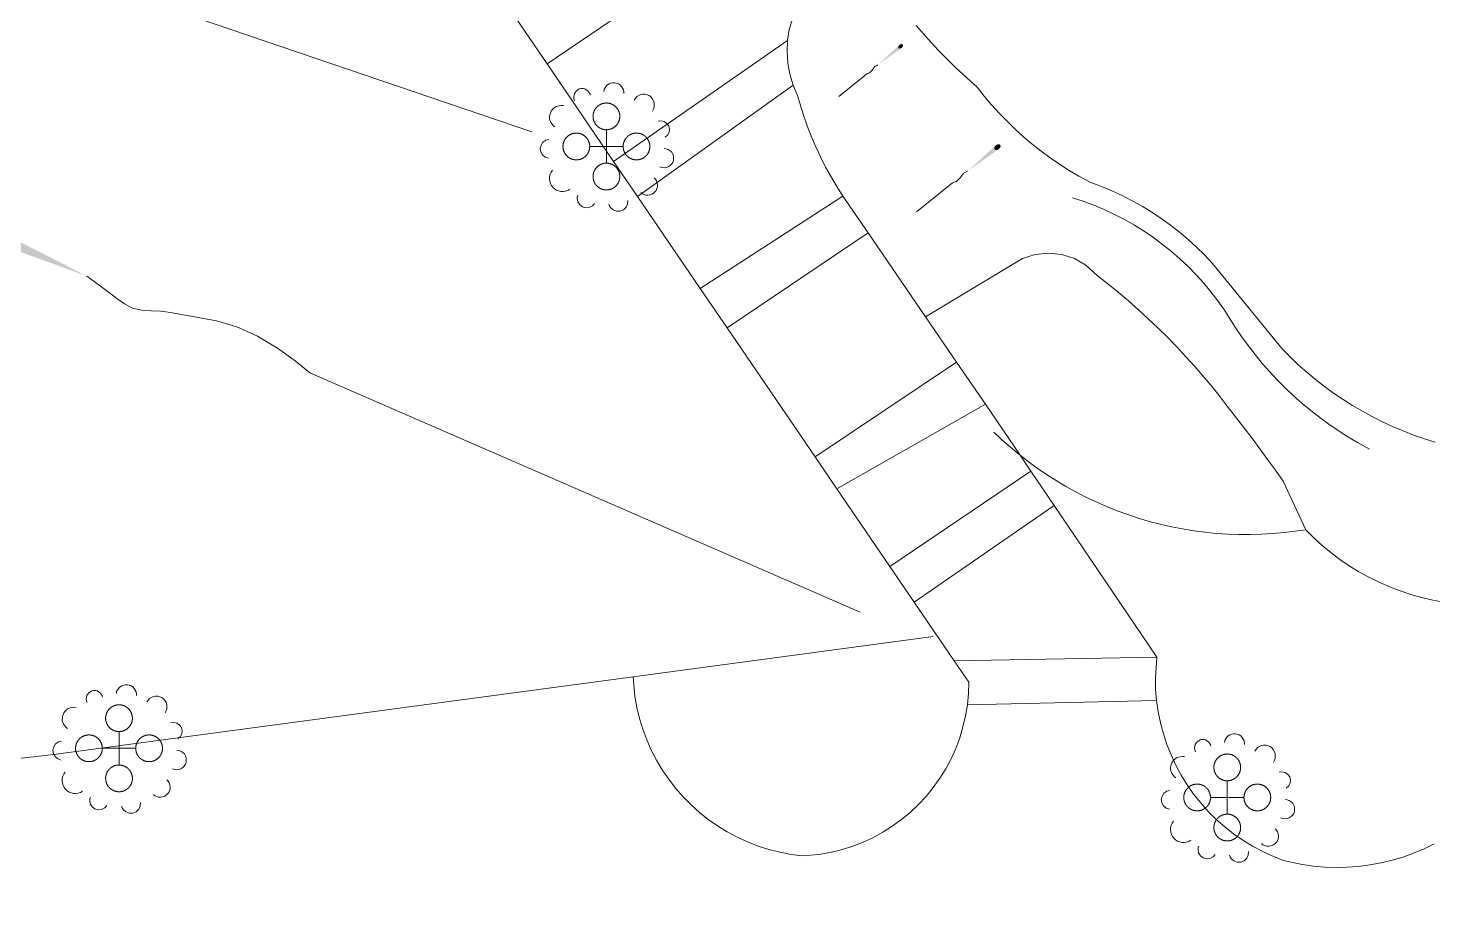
# Model space of a CAD drawing. Header units: millimetres. Extents: x 833924389 to 835767163, y 817400000 to 818811854.
# Drawn here: x 835519440 to 835550957, y 817911036 to 817930683 of the extents above; entities that cross this region are included whole.
import ezdxf

# ---------------------------------------------------------------- set-up
doc = ezdxf.new("R2010")
doc.units = ezdxf.units.MM
doc.header["$LTSCALE"] = 10
doc.header["$MEASUREMENT"] = 0
doc.layers.add('01_Base_Plan', color=5, linetype='Continuous', lineweight=5)

# ---------------------------------------------------------------- blocks, each defined once
blk = doc.blocks.new('11SW4B$1$SLOPE_175')
at = {"layer": '01_Base_Plan', "linetype": 'Continuous', "lineweight": 30}
h = blk.add_hatch(color=256, dxfattribs=at)
edge = h.paths.add_edge_path()
edge.add_ellipse((0.3001, -0.0001), major_axis=(0.3, 0), ratio=0.683333, start_angle=0, end_angle=360)
at = {"layer": '01_Base_Plan', "linetype": 'Continuous', "lineweight": 13}
blk.add_line((5.1839, -0.001), (9.1322, -0.001), dxfattribs=at)
at = {"layer": '01_Base_Plan', "linetype": 'Continuous', "lineweight": 13, "flags": 128}
blk.add_lwpolyline([(3.5842, -0.0012), (3.644, -0.0151), (3.7041, -0.029), (3.7642, -0.0432), (3.824, -0.0572), (3.8841, -0.071), (3.944, -0.0751), (4.0042, -0.0633), (4.0639, -0.0425), (4.124, -0.0196), (4.1841, -0.0012), (4.2442, 0.0128), (4.3039, 0.0269), (4.3641, 0.0409), (4.4242, 0.0549), (4.4839, 0.069), (4.6229, 0.0869), (4.7731, 0.0834), (4.9242, 0.0639), (5.0647, 0.0342), (5.1839, -0.001)], dxfattribs=at)
at = {"layer": '01_Base_Plan', "linetype": 'Continuous', "lineweight": 30}
blk.add_solid([(3.5842, -0.0012), (0.3001, 0.2049), (0.3001, -0.2051)], dxfattribs=at)
blk = doc.blocks.new('11SW4B$0$OVTMIS')
at = {"layer": '01_Base_Plan', "linetype": 'Continuous', "lineweight": 0}
for p, q in [((-0.016, -0.011), (-0.016, 0.364)), ((-0.391, -0.011), (-0.016, -0.011)), ((-0.016, -0.011), (0.359, -0.011)), ((-0.016, -0.386), (-0.016, -0.011))]:
    blk.add_line(p, q, dxfattribs=at)
at = {"layer": '01_Base_Plan', "linetype": 'Continuous', "lineweight": 0, "flags": 128}
for points in [[(-0.729, 1.016), (-0.744, 1.054), (-0.751, 1.091), (-0.736, 1.174), (-0.691, 1.234), (-0.654, 1.256), (-0.624, 1.279), (-0.586, 1.286), (-0.541, 1.286), (-0.504, 1.279), (-0.474, 1.256), (-0.436, 1.234), (-0.391, 1.174), (-0.384, 1.136)], [(-0.076, 1.219), (-0.069, 1.264), (-0.024, 1.339), (0.006, 1.369), (0.044, 1.391), (0.081, 1.406), (0.126, 1.414), (0.171, 1.414), (0.209, 1.406), (0.254, 1.391), (0.291, 1.369), (0.321, 1.331), (0.366, 1.256), (0.374, 1.211), (0.374, 1.174)], [(-0.016, 0.964), (-0.021, 0.964), (-0.027, 0.964), (-0.032, 0.963), (-0.037, 0.963), (-0.042, 0.963), (-0.048, 0.962), (-0.053, 0.961), (-0.058, 0.961), (-0.063, 0.96), (-0.068, 0.959), (-0.073, 0.958), (-0.079, 0.957), (-0.084, 0.956), (-0.089, 0.955), (-0.094, 0.954), (-0.099, 0.952), (-0.104, 0.951), (-0.109, 0.949), (-0.114, 0.947), (-0.119, 0.946), (-0.124, 0.944), (-0.129, 0.942), (-0.133, 0.94), (-0.138, 0.938), (-0.143, 0.936), (-0.148, 0.933), (-0.152, 0.931), (-0.157, 0.929), (-0.162, 0.926), (-0.166, 0.924), (-0.171, 0.921), (-0.175, 0.918), (-0.18, 0.915), (-0.184, 0.912), (-0.188, 0.91), (-0.193, 0.906), (-0.197, 0.903), (-0.201, 0.9), (-0.205, 0.897), (-0.209, 0.894), (-0.213, 0.89), (-0.217, 0.887), (-0.221, 0.883), (-0.225, 0.88), (-0.228, 0.876), (-0.232, 0.872), (-0.236, 0.868), (-0.239, 0.865), (-0.243, 0.861), (-0.246, 0.857), (-0.249, 0.853), (-0.253, 0.848), (-0.256, 0.844), (-0.259, 0.84), (-0.262, 0.836), (-0.265, 0.832), (-0.268, 0.827), (-0.271, 0.823), (-0.273, 0.818), (-0.276, 0.814), (-0.279, 0.809), (-0.281, 0.805), (-0.283, 0.8), (-0.286, 0.795), (-0.288, 0.79), (-0.29, 0.786), (-0.292, 0.781), (-0.294, 0.776), (-0.296, 0.771), (-0.298, 0.766), (-0.3, 0.761), (-0.301, 0.756), (-0.303, 0.751), (-0.305, 0.746), (-0.306, 0.741), (-0.307, 0.736), (-0.308, 0.731), (-0.31, 0.726), (-0.311, 0.721), (-0.312, 0.716), (-0.313, 0.711), (-0.313, 0.706), (-0.314, 0.7), (-0.315, 0.695), (-0.315, 0.69), (-0.315, 0.685), (-0.316, 0.679), (-0.316, 0.674), (-0.316, 0.669), (-0.316, 0.664), (-0.316, 0.658), (-0.316, 0.653), (-0.316, 0.648), (-0.315, 0.643), (-0.315, 0.638), (-0.315, 0.632), (-0.314, 0.627), (-0.313, 0.622), (-0.313, 0.617), (-0.312, 0.612), (-0.311, 0.607), (-0.31, 0.601), (-0.308, 0.596), (-0.307, 0.591), (-0.306, 0.586), (-0.305, 0.581), (-0.303, 0.576), (-0.301, 0.571), (-0.3, 0.566), (-0.298, 0.561), (-0.296, 0.556), (-0.294, 0.551), (-0.292, 0.547), (-0.29, 0.542), (-0.288, 0.537), (-0.286, 0.532), (-0.283, 0.528), (-0.281, 0.523), (-0.279, 0.518), (-0.276, 0.514), (-0.273, 0.509), (-0.271, 0.505), (-0.268, 0.5), (-0.265, 0.496), (-0.262, 0.492), (-0.259, 0.487), (-0.256, 0.483), (-0.253, 0.479), (-0.249, 0.475), (-0.246, 0.471), (-0.243, 0.467), (-0.239, 0.463), (-0.236, 0.459), (-0.232, 0.455), (-0.228, 0.452), (-0.225, 0.448), (-0.221, 0.444), (-0.217, 0.441), (-0.213, 0.437), (-0.209, 0.434), (-0.205, 0.431), (-0.201, 0.427), (-0.197, 0.424), (-0.193, 0.421), (-0.188, 0.418), (-0.184, 0.415), (-0.18, 0.412), (-0.175, 0.409), (-0.171, 0.407), (-0.166, 0.404), (-0.162, 0.401), (-0.157, 0.399), (-0.152, 0.396), (-0.148, 0.394), (-0.143, 0.392), (-0.138, 0.39), (-0.133, 0.388), (-0.129, 0.386), (-0.124, 0.384), (-0.119, 0.382), (-0.114, 0.38), (-0.109, 0.378), (-0.104, 0.377), (-0.099, 0.375), (-0.094, 0.374), (-0.089, 0.373), (-0.084, 0.371), (-0.079, 0.37), (-0.073, 0.369), (-0.068, 0.368), (-0.063, 0.367), (-0.058, 0.367), (-0.053, 0.366), (-0.048, 0.365), (-0.042, 0.365), (-0.037, 0.364), (-0.032, 0.364), (-0.027, 0.364), (-0.021, 0.364), (-0.016, 0.364)], [(-0.016, 0.364), (-0.011, 0.364), (-0.006, 0.364), (-0.001, 0.364), (0.005, 0.364), (0.01, 0.365), (0.015, 0.365), (0.02, 0.366), (0.026, 0.367), (0.031, 0.367), (0.036, 0.368), (0.041, 0.369), (0.046, 0.37), (0.051, 0.371), (0.056, 0.373), (0.061, 0.374), (0.067, 0.375), (0.071, 0.377), (0.077, 0.378), (0.081, 0.38), (0.086, 0.382), (0.091, 0.384), (0.096, 0.386), (0.101, 0.388), (0.106, 0.39), (0.111, 0.392), (0.115, 0.394), (0.12, 0.396), (0.125, 0.399), (0.129, 0.401), (0.134, 0.404), (0.138, 0.407), (0.143, 0.409), (0.147, 0.412), (0.152, 0.415), (0.156, 0.418), (0.16, 0.421), (0.164, 0.424), (0.169, 0.427), (0.173, 0.431), (0.177, 0.434), (0.181, 0.437), (0.185, 0.441), (0.188, 0.444), (0.192, 0.448), (0.196, 0.452), (0.2, 0.455), (0.203, 0.459), (0.207, 0.463), (0.21, 0.467), (0.214, 0.471), (0.217, 0.475), (0.22, 0.479), (0.223, 0.483), (0.227, 0.487), (0.23, 0.492), (0.233, 0.496), (0.235, 0.5), (0.238, 0.505), (0.241, 0.509), (0.244, 0.514), (0.246, 0.518), (0.249, 0.523), (0.251, 0.528), (0.253, 0.532), (0.256, 0.537), (0.258, 0.542), (0.26, 0.547), (0.262, 0.551), (0.264, 0.556), (0.266, 0.561), (0.267, 0.566), (0.269, 0.571), (0.271, 0.576), (0.272, 0.581), (0.274, 0.586), (0.275, 0.591), (0.276, 0.596), (0.277, 0.601), (0.278, 0.607), (0.279, 0.612), (0.28, 0.617), (0.281, 0.622), (0.282, 0.627), (0.282, 0.632), (0.283, 0.638), (0.283, 0.643), (0.283, 0.648), (0.284, 0.653), (0.284, 0.658), (0.284, 0.664), (0.284, 0.669), (0.284, 0.674), (0.283, 0.679), (0.283, 0.685), (0.283, 0.69), (0.282, 0.695), (0.282, 0.7), (0.281, 0.706), (0.28, 0.711), (0.279, 0.716), (0.278, 0.721), (0.277, 0.726), (0.276, 0.731), (0.275, 0.736), (0.274, 0.741), (0.272, 0.746), (0.271, 0.751), (0.269, 0.756), (0.267, 0.761), (0.266, 0.766), (0.264, 0.771), (0.262, 0.776), (0.26, 0.781), (0.258, 0.786), (0.256, 0.79), (0.253, 0.795), (0.251, 0.8), (0.249, 0.805), (0.246, 0.809), (0.244, 0.814), (0.241, 0.818), (0.238, 0.823), (0.235, 0.827), (0.233, 0.832), (0.23, 0.836), (0.227, 0.84), (0.223, 0.844), (0.22, 0.848), (0.217, 0.853), (0.214, 0.857), (0.21, 0.861), (0.207, 0.865), (0.203, 0.868), (0.2, 0.872), (0.196, 0.876), (0.192, 0.88), (0.188, 0.883), (0.185, 0.887), (0.181, 0.89), (0.177, 0.894), (0.173, 0.897), (0.169, 0.9), (0.164, 0.903), (0.16, 0.906), (0.156, 0.91), (0.152, 0.912), (0.147, 0.915), (0.143, 0.918), (0.138, 0.921), (0.134, 0.924), (0.129, 0.926), (0.125, 0.929), (0.12, 0.931), (0.115, 0.933), (0.111, 0.936), (0.106, 0.938), (0.101, 0.94), (0.096, 0.942), (0.091, 0.944), (0.086, 0.946), (0.081, 0.947), (0.077, 0.949), (0.071, 0.951), (0.067, 0.952), (0.061, 0.954), (0.056, 0.955), (0.051, 0.956), (0.046, 0.957), (0.041, 0.958), (0.036, 0.959), (0.031, 0.96), (0.026, 0.961), (0.02, 0.961), (0.015, 0.962), (0.01, 0.963), (0.005, 0.963), (-0.001, 0.963), (-0.006, 0.964), (-0.011, 0.964), (-0.016, 0.964)], [(0.606, 1.031), (0.666, 1.106), (0.756, 1.151), (0.801, 1.159), (0.854, 1.159), (0.944, 1.129), (0.981, 1.099), (1.011, 1.061), (1.041, 1.016), (1.056, 0.971), (1.056, 0.874), (1.041, 0.829), (1.019, 0.784)], [(-1.171, 0.431), (-1.201, 0.454), (-1.261, 0.529), (-1.291, 0.611), (-1.291, 0.656), (-1.284, 0.701), (-1.254, 0.784), (-1.224, 0.821), (-1.194, 0.851), (-1.156, 0.881), (-1.111, 0.896), (-1.021, 0.911), (-0.976, 0.904)], [(1.146, 0.559), (1.214, 0.566), (1.281, 0.551), (1.341, 0.506), (1.386, 0.454), (1.401, 0.379), (1.394, 0.311), (1.356, 0.244), (1.304, 0.199)], [(-1.314, -0.274), (-1.389, -0.251), (-1.449, -0.199), (-1.486, -0.131), (-1.501, -0.056), (-1.479, 0.019), (-1.441, 0.086), (-1.374, 0.131), (-1.306, 0.146)], [(-0.391, -0.011), (-0.391, -0.006), (-0.391, -0.001), (-0.392, 0.004), (-0.392, 0.01), (-0.392, 0.015), (-0.393, 0.02), (-0.393, 0.025), (-0.394, 0.031), (-0.395, 0.036), (-0.396, 0.041), (-0.397, 0.046), (-0.398, 0.051), (-0.399, 0.056), (-0.4, 0.061), (-0.401, 0.066), (-0.403, 0.071), (-0.404, 0.076), (-0.406, 0.081), (-0.408, 0.086), (-0.409, 0.091), (-0.411, 0.096), (-0.413, 0.101), (-0.415, 0.106), (-0.417, 0.111), (-0.419, 0.115), (-0.422, 0.12), (-0.424, 0.125), (-0.426, 0.13), (-0.429, 0.134), (-0.431, 0.139), (-0.434, 0.143), (-0.437, 0.148), (-0.44, 0.152), (-0.442, 0.157), (-0.445, 0.161), (-0.448, 0.165), (-0.452, 0.169), (-0.455, 0.173), (-0.458, 0.178), (-0.461, 0.182), (-0.465, 0.186), (-0.468, 0.19), (-0.472, 0.193), (-0.475, 0.197), (-0.479, 0.201), (-0.483, 0.205), (-0.487, 0.208), (-0.49, 0.212), (-0.494, 0.215), (-0.498, 0.219), (-0.502, 0.222), (-0.506, 0.225), (-0.511, 0.228), (-0.515, 0.231), (-0.519, 0.235), (-0.523, 0.237), (-0.528, 0.24), (-0.532, 0.243), (-0.537, 0.246), (-0.541, 0.249), (-0.546, 0.251), (-0.55, 0.254), (-0.555, 0.256), (-0.56, 0.258), (-0.564, 0.261), (-0.569, 0.263), (-0.574, 0.265), (-0.579, 0.267), (-0.584, 0.269), (-0.589, 0.271), (-0.594, 0.272), (-0.598, 0.274), (-0.604, 0.276), (-0.608, 0.277), (-0.614, 0.279), (-0.619, 0.28), (-0.624, 0.281), (-0.629, 0.282), (-0.634, 0.283), (-0.639, 0.284), (-0.644, 0.285), (-0.649, 0.286), (-0.655, 0.286), (-0.66, 0.287), (-0.665, 0.288), (-0.67, 0.288), (-0.676, 0.288), (-0.681, 0.289), (-0.686, 0.289), (-0.691, 0.289), (-0.696, 0.289), (-0.702, 0.289), (-0.707, 0.288), (-0.712, 0.288), (-0.717, 0.288), (-0.723, 0.287), (-0.728, 0.286), (-0.733, 0.286), (-0.738, 0.285), (-0.743, 0.284), (-0.748, 0.283), (-0.754, 0.282), (-0.759, 0.281), (-0.764, 0.28), (-0.769, 0.279), (-0.774, 0.277), (-0.779, 0.276), (-0.784, 0.274), (-0.789, 0.272), (-0.794, 0.271), (-0.799, 0.269), (-0.804, 0.267), (-0.808, 0.265), (-0.813, 0.263), (-0.818, 0.261), (-0.823, 0.258), (-0.827, 0.256), (-0.832, 0.254), (-0.837, 0.251), (-0.841, 0.249), (-0.846, 0.246), (-0.85, 0.243), (-0.855, 0.24), (-0.859, 0.237), (-0.863, 0.235), (-0.868, 0.231), (-0.872, 0.228), (-0.876, 0.225), (-0.88, 0.222), (-0.884, 0.219), (-0.888, 0.215), (-0.892, 0.212), (-0.896, 0.208), (-0.9, 0.205), (-0.903, 0.201), (-0.907, 0.197), (-0.911, 0.193), (-0.914, 0.19), (-0.918, 0.186), (-0.921, 0.182), (-0.924, 0.178), (-0.928, 0.173), (-0.931, 0.169), (-0.934, 0.165), (-0.937, 0.161), (-0.94, 0.157), (-0.943, 0.152), (-0.946, 0.148), (-0.948, 0.143), (-0.951, 0.139), (-0.954, 0.134), (-0.956, 0.13), (-0.958, 0.125), (-0.961, 0.12), (-0.963, 0.115), (-0.965, 0.111), (-0.967, 0.106), (-0.969, 0.101), (-0.971, 0.096), (-0.973, 0.091), (-0.975, 0.086), (-0.976, 0.081), (-0.978, 0.076), (-0.98, 0.071), (-0.981, 0.066), (-0.982, 0.061), (-0.983, 0.056), (-0.985, 0.051), (-0.986, 0.046), (-0.987, 0.041), (-0.988, 0.036), (-0.988, 0.031), (-0.989, 0.025), (-0.99, 0.02), (-0.99, 0.015), (-0.99, 0.01), (-0.991, 0.004), (-0.991, -0.001), (-0.991, -0.006), (-0.991, -0.011), (-0.991, -0.017), (-0.991, -0.022), (-0.991, -0.027), (-0.99, -0.032), (-0.99, -0.037), (-0.99, -0.043), (-0.989, -0.048), (-0.988, -0.053), (-0.988, -0.058), (-0.987, -0.063), (-0.986, -0.068), (-0.985, -0.074), (-0.983, -0.079), (-0.982, -0.084), (-0.981, -0.089), (-0.98, -0.094), (-0.978, -0.099), (-0.976, -0.104), (-0.975, -0.109), (-0.973, -0.114), (-0.971, -0.119), (-0.969, -0.124), (-0.967, -0.128), (-0.965, -0.133), (-0.963, -0.138), (-0.961, -0.143), (-0.958, -0.147), (-0.956, -0.152), (-0.954, -0.157), (-0.951, -0.161), (-0.948, -0.166), (-0.946, -0.17), (-0.943, -0.175), (-0.94, -0.179), (-0.937, -0.183), (-0.934, -0.188), (-0.931, -0.192), (-0.928, -0.196), (-0.924, -0.2), (-0.921, -0.204), (-0.918, -0.208), (-0.914, -0.212), (-0.911, -0.216), (-0.907, -0.22), (-0.903, -0.223), (-0.9, -0.227), (-0.896, -0.231), (-0.892, -0.234), (-0.888, -0.238), (-0.884, -0.241), (-0.88, -0.244), (-0.876, -0.248), (-0.872, -0.251), (-0.868, -0.254), (-0.863, -0.257), (-0.859, -0.26), (-0.855, -0.263), (-0.85, -0.266), (-0.846, -0.268), (-0.841, -0.271), (-0.837, -0.274), (-0.832, -0.276), (-0.827, -0.279), (-0.823, -0.281), (-0.818, -0.283), (-0.813, -0.285), (-0.808, -0.287), (-0.804, -0.289), (-0.799, -0.291), (-0.794, -0.293), (-0.789, -0.295), (-0.784, -0.297), (-0.779, -0.298), (-0.774, -0.3), (-0.769, -0.301), (-0.764, -0.302), (-0.759, -0.304), (-0.754, -0.305), (-0.748, -0.306), (-0.743, -0.307), (-0.738, -0.308), (-0.733, -0.308), (-0.728, -0.309), (-0.723, -0.31), (-0.717, -0.31), (-0.712, -0.311), (-0.707, -0.311), (-0.702, -0.311), (-0.696, -0.311), (-0.691, -0.311), (-0.686, -0.311), (-0.681, -0.311), (-0.676, -0.311), (-0.67, -0.311), (-0.665, -0.31), (-0.66, -0.31), (-0.655, -0.309), (-0.649, -0.308), (-0.644, -0.308), (-0.639, -0.307), (-0.634, -0.306), (-0.629, -0.305), (-0.624, -0.304), (-0.619, -0.302), (-0.614, -0.301), (-0.608, -0.3), (-0.604, -0.298), (-0.598, -0.297), (-0.594, -0.295), (-0.589, -0.293), (-0.584, -0.291), (-0.579, -0.289), (-0.574, -0.287), (-0.569, -0.285), (-0.564, -0.283), (-0.56, -0.281), (-0.555, -0.279), (-0.55, -0.276), (-0.546, -0.274), (-0.541, -0.271), (-0.537, -0.268), (-0.532, -0.266), (-0.528, -0.263), (-0.523, -0.26), (-0.519, -0.257), (-0.515, -0.254), (-0.511, -0.251), (-0.506, -0.248), (-0.502, -0.244), (-0.498, -0.241), (-0.494, -0.238), (-0.49, -0.234), (-0.487, -0.231), (-0.483, -0.227), (-0.479, -0.223), (-0.475, -0.22), (-0.472, -0.216), (-0.468, -0.212), (-0.465, -0.208), (-0.461, -0.204), (-0.458, -0.2), (-0.455, -0.196), (-0.452, -0.192), (-0.448, -0.188), (-0.445, -0.183), (-0.442, -0.179), (-0.44, -0.175), (-0.437, -0.17), (-0.434, -0.166), (-0.431, -0.161), (-0.429, -0.157), (-0.426, -0.152), (-0.424, -0.147), (-0.422, -0.143), (-0.419, -0.138), (-0.417, -0.133), (-0.415, -0.128), (-0.413, -0.124), (-0.411, -0.119), (-0.409, -0.114), (-0.408, -0.109), (-0.406, -0.104), (-0.404, -0.099), (-0.403, -0.094), (-0.401, -0.089), (-0.4, -0.084), (-0.399, -0.079), (-0.398, -0.074), (-0.397, -0.068), (-0.396, -0.063), (-0.395, -0.058), (-0.394, -0.053), (-0.393, -0.048), (-0.393, -0.043), (-0.392, -0.037), (-0.392, -0.032), (-0.392, -0.027), (-0.391, -0.022), (-0.391, -0.017), (-0.391, -0.011)], [(0.959, -0.011), (0.959, -0.006), (0.959, -0.001), (0.958, 0.004), (0.958, 0.01), (0.958, 0.015), (0.957, 0.02), (0.957, 0.025), (0.956, 0.031), (0.955, 0.036), (0.954, 0.041), (0.953, 0.046), (0.952, 0.051), (0.951, 0.056), (0.95, 0.061), (0.949, 0.066), (0.947, 0.071), (0.946, 0.076), (0.944, 0.081), (0.942, 0.086), (0.941, 0.091), (0.939, 0.096), (0.937, 0.101), (0.935, 0.106), (0.933, 0.111), (0.931, 0.115), (0.928, 0.12), (0.926, 0.125), (0.924, 0.13), (0.921, 0.134), (0.919, 0.139), (0.916, 0.143), (0.913, 0.148), (0.91, 0.152), (0.908, 0.157), (0.905, 0.161), (0.902, 0.165), (0.898, 0.169), (0.895, 0.173), (0.892, 0.178), (0.889, 0.182), (0.885, 0.186), (0.882, 0.19), (0.878, 0.193), (0.875, 0.197), (0.871, 0.201), (0.867, 0.205), (0.863, 0.208), (0.86, 0.212), (0.856, 0.215), (0.852, 0.219), (0.848, 0.222), (0.844, 0.225), (0.839, 0.228), (0.835, 0.231), (0.831, 0.235), (0.827, 0.237), (0.822, 0.24), (0.818, 0.243), (0.813, 0.246), (0.809, 0.249), (0.804, 0.251), (0.8, 0.254), (0.795, 0.256), (0.79, 0.258), (0.786, 0.261), (0.781, 0.263), (0.776, 0.265), (0.771, 0.267), (0.766, 0.269), (0.761, 0.271), (0.756, 0.272), (0.752, 0.274), (0.746, 0.276), (0.742, 0.277), (0.736, 0.279), (0.731, 0.28), (0.726, 0.281), (0.721, 0.282), (0.716, 0.283), (0.711, 0.284), (0.706, 0.285), (0.701, 0.286), (0.695, 0.286), (0.69, 0.287), (0.685, 0.288), (0.68, 0.288), (0.674, 0.288), (0.669, 0.289), (0.664, 0.289), (0.659, 0.289), (0.654, 0.289), (0.648, 0.289), (0.643, 0.288), (0.638, 0.288), (0.633, 0.288), (0.627, 0.287), (0.622, 0.286), (0.617, 0.286), (0.612, 0.285), (0.607, 0.284), (0.602, 0.283), (0.596, 0.282), (0.591, 0.281), (0.586, 0.28), (0.581, 0.279), (0.576, 0.277), (0.571, 0.276), (0.566, 0.274), (0.561, 0.272), (0.556, 0.271), (0.551, 0.269), (0.546, 0.267), (0.542, 0.265), (0.537, 0.263), (0.532, 0.261), (0.527, 0.258), (0.523, 0.256), (0.518, 0.254), (0.513, 0.251), (0.509, 0.249), (0.504, 0.246), (0.5, 0.243), (0.495, 0.24), (0.491, 0.237), (0.487, 0.235), (0.482, 0.231), (0.478, 0.228), (0.474, 0.225), (0.47, 0.222), (0.466, 0.219), (0.462, 0.215), (0.458, 0.212), (0.454, 0.208), (0.45, 0.205), (0.447, 0.201), (0.443, 0.197), (0.439, 0.193), (0.436, 0.19), (0.432, 0.186), (0.429, 0.182), (0.426, 0.178), (0.422, 0.173), (0.419, 0.169), (0.416, 0.165), (0.413, 0.161), (0.41, 0.157), (0.407, 0.152), (0.404, 0.148), (0.402, 0.143), (0.399, 0.139), (0.396, 0.134), (0.394, 0.13), (0.392, 0.125), (0.389, 0.12), (0.387, 0.115), (0.385, 0.111), (0.383, 0.106), (0.381, 0.101), (0.379, 0.096), (0.377, 0.091), (0.375, 0.086), (0.374, 0.081), (0.372, 0.076), (0.37, 0.071), (0.369, 0.066), (0.368, 0.061), (0.367, 0.056), (0.365, 0.051), (0.364, 0.046), (0.363, 0.041), (0.362, 0.036), (0.362, 0.031), (0.361, 0.025), (0.36, 0.02), (0.36, 0.015), (0.36, 0.01), (0.359, 0.004), (0.359, -0.001), (0.359, -0.006), (0.359, -0.011)], [(0.359, -0.011), (0.359, -0.017), (0.359, -0.022), (0.359, -0.027), (0.36, -0.032), (0.36, -0.037), (0.36, -0.043), (0.361, -0.048), (0.362, -0.053), (0.362, -0.058), (0.363, -0.063), (0.364, -0.068), (0.365, -0.074), (0.367, -0.079), (0.368, -0.084), (0.369, -0.089), (0.37, -0.094), (0.372, -0.099), (0.374, -0.104), (0.375, -0.109), (0.377, -0.114), (0.379, -0.119), (0.381, -0.124), (0.383, -0.128), (0.385, -0.133), (0.387, -0.138), (0.389, -0.143), (0.392, -0.147), (0.394, -0.152), (0.396, -0.157), (0.399, -0.161), (0.402, -0.166), (0.404, -0.17), (0.407, -0.175), (0.41, -0.179), (0.413, -0.183), (0.416, -0.188), (0.419, -0.192), (0.422, -0.196), (0.426, -0.2), (0.429, -0.204), (0.432, -0.208), (0.436, -0.212), (0.439, -0.216), (0.443, -0.22), (0.447, -0.223), (0.45, -0.227), (0.454, -0.231), (0.458, -0.234), (0.462, -0.238), (0.466, -0.241), (0.47, -0.244), (0.474, -0.248), (0.478, -0.251), (0.482, -0.254), (0.487, -0.257), (0.491, -0.26), (0.495, -0.263), (0.5, -0.266), (0.504, -0.268), (0.509, -0.271), (0.513, -0.274), (0.518, -0.276), (0.523, -0.279), (0.527, -0.281), (0.532, -0.283), (0.537, -0.285), (0.542, -0.287), (0.546, -0.289), (0.551, -0.291), (0.556, -0.293), (0.561, -0.295), (0.566, -0.297), (0.571, -0.298), (0.576, -0.3), (0.581, -0.301), (0.586, -0.302), (0.591, -0.304), (0.596, -0.305), (0.602, -0.306), (0.607, -0.307), (0.612, -0.308), (0.617, -0.308), (0.622, -0.309), (0.627, -0.31), (0.633, -0.31), (0.638, -0.311), (0.643, -0.311), (0.648, -0.311), (0.654, -0.311), (0.659, -0.311), (0.664, -0.311), (0.669, -0.311), (0.674, -0.311), (0.68, -0.311), (0.685, -0.31), (0.69, -0.31), (0.695, -0.309), (0.701, -0.308), (0.706, -0.308), (0.711, -0.307), (0.716, -0.306), (0.721, -0.305), (0.726, -0.304), (0.731, -0.302), (0.736, -0.301), (0.742, -0.3), (0.746, -0.298), (0.752, -0.297), (0.756, -0.295), (0.761, -0.293), (0.766, -0.291), (0.771, -0.289), (0.776, -0.287), (0.781, -0.285), (0.786, -0.283), (0.79, -0.281), (0.795, -0.279), (0.8, -0.276), (0.804, -0.274), (0.809, -0.271), (0.813, -0.268), (0.818, -0.266), (0.822, -0.263), (0.827, -0.26), (0.831, -0.257), (0.835, -0.254), (0.839, -0.251), (0.844, -0.248), (0.848, -0.244), (0.852, -0.241), (0.856, -0.238), (0.86, -0.234), (0.863, -0.231), (0.867, -0.227), (0.871, -0.223), (0.875, -0.22), (0.878, -0.216), (0.882, -0.212), (0.885, -0.208), (0.889, -0.204), (0.892, -0.2), (0.895, -0.196), (0.898, -0.192), (0.902, -0.188), (0.905, -0.183), (0.908, -0.179), (0.91, -0.175), (0.913, -0.17), (0.916, -0.166), (0.919, -0.161), (0.921, -0.157), (0.924, -0.152), (0.926, -0.147), (0.928, -0.143), (0.931, -0.138), (0.933, -0.133), (0.935, -0.128), (0.937, -0.124), (0.939, -0.119), (0.941, -0.114), (0.942, -0.109), (0.944, -0.104), (0.946, -0.099), (0.947, -0.094), (0.949, -0.089), (0.95, -0.084), (0.951, -0.079), (0.952, -0.074), (0.953, -0.068), (0.954, -0.063), (0.955, -0.058), (0.956, -0.053), (0.957, -0.048), (0.957, -0.043), (0.958, -0.037), (0.958, -0.032), (0.958, -0.027), (0.959, -0.022), (0.959, -0.017), (0.959, -0.011)], [(1.281, -0.056), (1.326, -0.064), (1.371, -0.079), (1.416, -0.109), (1.454, -0.139), (1.476, -0.184), (1.491, -0.229), (1.491, -0.326), (1.476, -0.371), (1.446, -0.409), (1.416, -0.439), (1.371, -0.469), (1.326, -0.484), (1.281, -0.491), (1.229, -0.484), (1.184, -0.469)], [(-0.834, -0.971), (-0.879, -1.001), (-0.931, -1.016), (-0.984, -1.024), (-1.036, -1.024), (-1.134, -0.994), (-1.179, -0.964), (-1.216, -0.926), (-1.246, -0.889), (-1.269, -0.844), (-1.284, -0.791), (-1.291, -0.739), (-1.291, -0.686), (-1.276, -0.634), (-1.254, -0.589), (-1.224, -0.544)], [(-0.016, -0.386), (-0.021, -0.386), (-0.027, -0.386), (-0.032, -0.387), (-0.037, -0.387), (-0.042, -0.387), (-0.048, -0.388), (-0.053, -0.389), (-0.058, -0.389), (-0.063, -0.39), (-0.068, -0.391), (-0.073, -0.392), (-0.079, -0.393), (-0.084, -0.394), (-0.089, -0.395), (-0.094, -0.396), (-0.099, -0.398), (-0.104, -0.399), (-0.109, -0.401), (-0.114, -0.403), (-0.119, -0.404), (-0.124, -0.406), (-0.129, -0.408), (-0.133, -0.41), (-0.138, -0.412), (-0.143, -0.414), (-0.148, -0.417), (-0.152, -0.419), (-0.157, -0.421), (-0.162, -0.424), (-0.166, -0.426), (-0.171, -0.429), (-0.175, -0.432), (-0.18, -0.435), (-0.184, -0.438), (-0.188, -0.44), (-0.193, -0.444), (-0.197, -0.447), (-0.201, -0.45), (-0.205, -0.453), (-0.209, -0.456), (-0.213, -0.46), (-0.217, -0.463), (-0.221, -0.467), (-0.225, -0.47), (-0.228, -0.474), (-0.232, -0.478), (-0.236, -0.482), (-0.239, -0.485), (-0.243, -0.489), (-0.246, -0.493), (-0.249, -0.497), (-0.253, -0.502), (-0.256, -0.506), (-0.259, -0.51), (-0.262, -0.514), (-0.265, -0.518), (-0.268, -0.523), (-0.271, -0.527), (-0.273, -0.532), (-0.276, -0.536), (-0.279, -0.541), (-0.281, -0.545), (-0.283, -0.55), (-0.286, -0.555), (-0.288, -0.56), (-0.29, -0.564), (-0.292, -0.569), (-0.294, -0.574), (-0.296, -0.579), (-0.298, -0.584), (-0.3, -0.589), (-0.301, -0.594), (-0.303, -0.599), (-0.305, -0.604), (-0.306, -0.609), (-0.307, -0.614), (-0.308, -0.619), (-0.31, -0.624), (-0.311, -0.629), (-0.312, -0.634), (-0.313, -0.639), (-0.313, -0.644), (-0.314, -0.65), (-0.315, -0.655), (-0.315, -0.66), (-0.315, -0.665), (-0.316, -0.671), (-0.316, -0.676), (-0.316, -0.681), (-0.316, -0.686), (-0.316, -0.692), (-0.316, -0.697), (-0.316, -0.702), (-0.315, -0.707), (-0.315, -0.712), (-0.315, -0.718), (-0.314, -0.723), (-0.313, -0.728), (-0.313, -0.733), (-0.312, -0.738), (-0.311, -0.743), (-0.31, -0.749), (-0.308, -0.754), (-0.307, -0.759), (-0.306, -0.764), (-0.305, -0.769), (-0.303, -0.774), (-0.301, -0.779), (-0.3, -0.784), (-0.298, -0.789), (-0.296, -0.794), (-0.294, -0.799), (-0.292, -0.803), (-0.29, -0.808), (-0.288, -0.813), (-0.286, -0.818), (-0.283, -0.822), (-0.281, -0.827), (-0.279, -0.832), (-0.276, -0.836), (-0.273, -0.841), (-0.271, -0.845), (-0.268, -0.85), (-0.265, -0.854), (-0.262, -0.858), (-0.259, -0.863), (-0.256, -0.867), (-0.253, -0.871), (-0.249, -0.875), (-0.246, -0.879), (-0.243, -0.883), (-0.239, -0.887), (-0.236, -0.891), (-0.232, -0.895), (-0.228, -0.898), (-0.225, -0.902), (-0.221, -0.906), (-0.217, -0.909), (-0.213, -0.913), (-0.209, -0.916), (-0.205, -0.919), (-0.201, -0.923), (-0.197, -0.926), (-0.193, -0.929), (-0.188, -0.932), (-0.184, -0.935), (-0.18, -0.938), (-0.175, -0.941), (-0.171, -0.943), (-0.166, -0.946), (-0.162, -0.949), (-0.157, -0.951), (-0.152, -0.954), (-0.148, -0.956), (-0.143, -0.958), (-0.138, -0.96), (-0.133, -0.962), (-0.129, -0.964), (-0.124, -0.966), (-0.119, -0.968), (-0.114, -0.97), (-0.109, -0.972), (-0.104, -0.973), (-0.099, -0.975), (-0.094, -0.976), (-0.089, -0.977), (-0.084, -0.979), (-0.079, -0.98), (-0.073, -0.981), (-0.068, -0.982), (-0.063, -0.983), (-0.058, -0.983), (-0.053, -0.984), (-0.048, -0.985), (-0.042, -0.985), (-0.037, -0.986), (-0.032, -0.986), (-0.027, -0.986), (-0.021, -0.986), (-0.016, -0.986), (-0.011, -0.986), (-0.006, -0.986), (-0.001, -0.986), (0.005, -0.986), (0.01, -0.985), (0.015, -0.985), (0.02, -0.984), (0.026, -0.983), (0.031, -0.983), (0.036, -0.982), (0.041, -0.981), (0.046, -0.98), (0.051, -0.979), (0.056, -0.977), (0.061, -0.976), (0.067, -0.975), (0.071, -0.973), (0.077, -0.972), (0.081, -0.97), (0.086, -0.968), (0.091, -0.966), (0.096, -0.964), (0.101, -0.962), (0.106, -0.96), (0.111, -0.958), (0.115, -0.956), (0.12, -0.954), (0.125, -0.951), (0.129, -0.949), (0.134, -0.946), (0.138, -0.943), (0.143, -0.941), (0.147, -0.938), (0.152, -0.935), (0.156, -0.932), (0.16, -0.929), (0.164, -0.926), (0.169, -0.923), (0.173, -0.919), (0.177, -0.916), (0.181, -0.913), (0.185, -0.909), (0.188, -0.906), (0.192, -0.902), (0.196, -0.898), (0.2, -0.895), (0.203, -0.891), (0.207, -0.887), (0.21, -0.883), (0.214, -0.879), (0.217, -0.875), (0.22, -0.871), (0.223, -0.867), (0.227, -0.863), (0.23, -0.858), (0.233, -0.854), (0.235, -0.85), (0.238, -0.845), (0.241, -0.841), (0.244, -0.836), (0.246, -0.832), (0.249, -0.827), (0.251, -0.822), (0.253, -0.818), (0.256, -0.813), (0.258, -0.808), (0.26, -0.803), (0.262, -0.799), (0.264, -0.794), (0.266, -0.789), (0.267, -0.784), (0.269, -0.779), (0.271, -0.774), (0.272, -0.769), (0.274, -0.764), (0.275, -0.759), (0.276, -0.754), (0.277, -0.749), (0.278, -0.743), (0.279, -0.738), (0.28, -0.733), (0.281, -0.728), (0.282, -0.723), (0.282, -0.718), (0.283, -0.712), (0.283, -0.707), (0.283, -0.702), (0.284, -0.697), (0.284, -0.692), (0.284, -0.686), (0.284, -0.681), (0.284, -0.676), (0.283, -0.671), (0.283, -0.665), (0.283, -0.66), (0.282, -0.655), (0.282, -0.65), (0.281, -0.644), (0.28, -0.639), (0.279, -0.634), (0.278, -0.629), (0.277, -0.624), (0.276, -0.619), (0.275, -0.614), (0.274, -0.609), (0.272, -0.604), (0.271, -0.599), (0.269, -0.594), (0.267, -0.589), (0.266, -0.584), (0.264, -0.579), (0.262, -0.574), (0.26, -0.569), (0.258, -0.564), (0.256, -0.56), (0.253, -0.555), (0.251, -0.55), (0.249, -0.545), (0.246, -0.541), (0.244, -0.536), (0.241, -0.532), (0.238, -0.527), (0.235, -0.523), (0.233, -0.518), (0.23, -0.514), (0.227, -0.51), (0.223, -0.506), (0.22, -0.502), (0.217, -0.497), (0.214, -0.493), (0.21, -0.489), (0.207, -0.485), (0.203, -0.482), (0.2, -0.478), (0.196, -0.474), (0.192, -0.47), (0.188, -0.467), (0.185, -0.463), (0.181, -0.46), (0.177, -0.456), (0.173, -0.453), (0.169, -0.45), (0.164, -0.447), (0.16, -0.444), (0.156, -0.44), (0.152, -0.438), (0.147, -0.435), (0.143, -0.432), (0.138, -0.429), (0.134, -0.426), (0.129, -0.424), (0.125, -0.421), (0.12, -0.419), (0.115, -0.417), (0.111, -0.414), (0.106, -0.412), (0.101, -0.41), (0.096, -0.408), (0.091, -0.406), (0.086, -0.404), (0.081, -0.403), (0.077, -0.401), (0.071, -0.399), (0.067, -0.398), (0.061, -0.396), (0.056, -0.395), (0.051, -0.394), (0.046, -0.393), (0.041, -0.392), (0.036, -0.391), (0.031, -0.39), (0.026, -0.389), (0.02, -0.389), (0.015, -0.388), (0.01, -0.387), (0.005, -0.387), (-0.001, -0.387), (-0.006, -0.386), (-0.011, -0.386), (-0.016, -0.386)], [(1.056, -0.716), (1.086, -0.746), (1.109, -0.784), (1.124, -0.829), (1.131, -0.874), (1.131, -0.919), (1.101, -1.001), (1.041, -1.061), (1.004, -1.084), (0.959, -1.099), (0.914, -1.106), (0.869, -1.106), (0.786, -1.076), (0.756, -1.046)], [(-0.286, -1.294), (-0.331, -1.346), (-0.406, -1.384), (-0.481, -1.391), (-0.556, -1.369), (-0.616, -1.324), (-0.661, -1.256), (-0.669, -1.181), (-0.669, -1.144), (-0.654, -1.106)], [(0.464, -1.226), (0.456, -1.309), (0.426, -1.376), (0.366, -1.436), (0.291, -1.466), (0.209, -1.466), (0.134, -1.436), (0.074, -1.384), (0.051, -1.346), (0.036, -1.309)]]:
    blk.add_lwpolyline(points, dxfattribs=at)

msp = doc.modelspace()

# ---------------------------------------------------------------- hatches: boundary and pattern name
at = {"layer": '01_Base_Plan', "linetype": 'Continuous'}
h = msp.add_hatch(color=256, dxfattribs=at)
edge = h.paths.add_edge_path()
edge.add_ellipse((835539015, 817930274), major_axis=(-47, -38.3), ratio=0.683333, start_angle=0, end_angle=360)
h = msp.add_hatch(color=256, dxfattribs=at)
edge = h.paths.add_edge_path()
edge.add_ellipse((835541188, 817928013), major_axis=(-61.8, -49.4), ratio=0.683333, start_angle=0, end_angle=360)

# ---------------------------------------------------------------- linework, layer by layer
for p, q in [((835535430, 817932826), (835531084, 817929882)), ((835522142, 817931278), (835530743, 817928358)), ((835536479, 817930402), (835532577, 817927692)), ((835538250, 817929651), (835537632, 817929147)), ((835536606, 817929403), (835533112, 817926908)), ((835540182, 817927209), (835539369, 817926558)), ((835537721, 817926913), (835534521, 817924841)), ((835538284, 817926092), (835535124, 817923958)), ((835540272, 817923192), (835537096, 817921064)), ((835540921, 817922245), (835537584, 817920349)), ((835541935, 817920747), (835538775, 817918602)), ((835542460, 817919970), (835539319, 817917805)), ((835544760, 817916572), (835540216, 817916490)), ((835544758, 817915598), (835540512, 817915504))]:
    msp.add_line(p, q, dxfattribs=at)
at = {"layer": '01_Base_Plan', "linetype": 'Continuous', "flags": 128}
for points in [[(835523717, 817940641), (835524220, 817939909), (835526003, 817937314), (835526598, 817936450), (835527548, 817935067), (835528211, 817934096), (835528861, 817933141), (835530505, 817930731), (835531084, 817929882), (835532577, 817927692), (835533112, 817926908), (835534521, 817924841), (835535124, 817923958), (835537096, 817921064), (835537584, 817920349), (835538775, 817918602), (835539319, 817917805), (835540216, 817916490), (835540543, 817916009), (835540536, 817915756), (835540512, 817915504)], [(835539576, 817924207), (835538284, 817926092), (835537721, 817926913), (835537584, 817927126), (835537455, 817927345), (835537332, 817927567), (835537217, 817927793), (835537110, 817928023), (835537011, 817928257), (835536919, 817928493), (835536835, 817928733), (835536705, 817929170), (835536606, 817929403), (835536533, 817929646), (835536487, 817929895), (835536469, 817930148), (835536479, 817930402), (835536517, 817930652), (835536643, 817931052)], [(835539367, 817930744), (835539532, 817930551), (835539701, 817930361), (835539874, 817930175), (835540051, 817929993), (835540231, 817929814), (835540416, 817929640), (835540734, 817929356), (835540892, 817929157), (835541056, 817928963), (835541226, 817928775), (835541403, 817928592), (835541586, 817928416), (835541774, 817928246), (835541968, 817928081), (835542168, 817927924), (835542372, 817927773), (835542581, 817927629), (835542795, 817927492), (835543014, 817927362), (835543281, 817927216), (835543520, 817927127), (835543755, 817927030), (835543986, 817926924), (835544213, 817926808), (835544435, 817926685), (835544652, 817926553), (835544864, 817926412), (835545070, 817926264), (835545270, 817926107), (835545465, 817925944), (835545652, 817925772), (835545833, 817925594), (835546015, 817925401), (835547574, 817923487), (835547753, 817923307), (835547937, 817923132), (835548128, 817922964), (835548323, 817922802), (835548524, 817922646), (835548729, 817922496), (835548940, 817922353), (835549154, 817922218), (835549374, 817922089), (835549597, 817921967), (835549824, 817921852), (835550054, 817921745), (835550288, 817921645), (835550525, 817921553), (835550765, 817921468), (835551008, 817921391)], [(835538501, 817929855), (835538490, 817929850), (835538478, 817929844), (835538467, 817929839), (835538456, 817929833), (835538445, 817929828), (835538435, 817929821), (835538427, 817929811), (835538420, 817929800), (835538414, 817929789), (835538407, 817929779), (835538399, 817929769), (835538392, 817929759), (835538384, 817929749), (835538376, 817929739), (835538369, 817929729), (835538349, 817929709), (835538325, 817929690), (835538299, 817929674), (835538273, 817929661), (835538250, 817929651)], [(835540512, 817927472), (835540497, 817927465), (835540482, 817927458), (835540468, 817927451), (835540453, 817927444), (835540438, 817927437), (835540425, 817927428), (835540415, 817927416), (835540406, 817927402), (835540397, 817927387), (835540388, 817927373), (835540378, 817927361), (835540368, 817927348), (835540358, 817927335), (835540348, 817927322), (835540338, 817927309), (835540312, 817927283), (835540281, 817927259), (835540246, 817927238), (835540212, 817927221), (835540182, 817927209)], [(835542869, 817926876), (835543111, 817926797), (835543349, 817926708), (835543584, 817926610), (835543814, 817926502), (835544040, 817926386), (835544261, 817926260), (835544477, 817926126), (835544687, 817925983), (835544892, 817925832), (835545090, 817925673), (835545282, 817925506), (835545466, 817925332), (835545644, 817925151), (835545815, 817924962), (835545977, 817924767), (835546132, 817924566), (835546278, 817924359), (835546519, 817923975), (835546661, 817923764), (835546810, 817923559), (835546966, 817923358), (835547127, 817923162), (835547295, 817922971), (835547468, 817922786), (835547648, 817922606), (835547833, 817922432), (835548023, 817922264), (835548219, 817922102), (835548419, 817921946), (835548625, 817921796), (835548835, 817921653), (835549049, 817921516), (835549268, 817921387), (835549536, 817921240)], [(835539576, 817924207), (835541748, 817925515), (835542033, 817925606), (835542331, 817925636), (835542629, 817925604), (835542914, 817925513), (835543174, 817925365), (835543428, 817925135), (835543664, 817924949), (835543896, 817924759), (835544124, 817924565), (835544349, 817924366), (835544570, 817924163), (835544787, 817923956), (835545001, 817923746), (835545210, 817923531), (835545416, 817923312), (835545617, 817923090), (835545974, 817922674), (835546160, 817922439), (835546345, 817922202), (835546529, 817921965), (835546711, 817921727), (835546892, 817921488), (835547071, 817921247), (835547249, 817921006), (835547426, 817920763), (835547601, 817920520), (835548107, 817919430)], [(835544758, 817915598), (835544737, 817915851), (835544731, 817916104), (835544760, 817916572), (835542460, 817919970), (835541935, 817920747), (835541696, 817921100), (835540921, 817922245), (835540272, 817923192), (835539576, 817924207)], [(835541103, 817921622), (835541288, 817921448), (835541478, 817921279), (835541674, 817921117), (835541696, 817921100), (835541874, 817920961), (835542080, 817920811), (835542290, 817920668), (835542504, 817920531), (835542722, 817920401), (835542945, 817920278), (835543171, 817920162), (835543401, 817920053), (835543634, 817919951), (835543870, 817919857), (835544109, 817919770), (835544351, 817919690), (835544595, 817919618), (835544841, 817919554), (835545089, 817919498), (835545339, 817919449), (835545590, 817919408), (835545842, 817919375), (835546096, 817919349), (835546349, 817919332), (835546604, 817919323), (835546858, 817919321), (835547113, 817919328), (835547367, 817919342), (835547620, 817919364), (835548107, 817919430), (835548286, 817919250), (835548474, 817919079), (835548669, 817918916), (835548872, 817918764), (835549082, 817918620), (835549298, 817918487), (835549521, 817918364), (835549749, 817918251), (835549982, 817918149), (835550219, 817918058), (835550461, 817917978), (835550706, 817917910), (835550954, 817917853), (835551204, 817917807)], [(835465050, 817911036), (835471337, 817911217), (835473312, 817911274), (835475286, 817911331), (835477260, 817911388), (835479235, 817911445), (835481209, 817911502), (835494587, 817911888), (835497267, 817912105), (835518051, 817914162), (835520069, 817914394), (835533015, 817916131), (835539745, 817917035)], [(835540512, 817915504), (835540471, 817915253), (835540414, 817915006), (835540341, 817914763), (835540253, 817914525), (835540148, 817914294), (835540030, 817914069), (835539896, 817913853), (835539749, 817913646), (835539589, 817913449), (835539416, 817913263), (835539231, 817913089), (835539035, 817912927), (835538829, 817912777), (835538614, 817912642), (835538390, 817912521), (835538159, 817912415), (835537922, 817912323), (835537679, 817912248), (835537431, 817912188), (835537180, 817912145), (835536808, 817912111), (835536556, 817912144), (835536306, 817912193), (835536059, 817912256), (835535817, 817912334), (835535580, 817912427), (835535349, 817912533), (835535125, 817912653), (835534909, 817912786), (835534701, 817912932), (835534502, 817913090), (835534313, 817913260), (835534134, 817913441), (835533967, 817913632), (835533812, 817913832), (835533669, 817914042), (835533538, 817914260), (835533422, 817914485), (835533319, 817914717), (835533230, 817914955), (835533155, 817915197), (835533096, 817915444), (835533051, 817915693), (835533015, 817916131)], [(835550988, 817912382), (835550759, 817912271), (835550525, 817912172), (835550285, 817912087), (835550041, 817912014), (835549794, 817911955), (835549543, 817911909), (835549291, 817911877), (835549037, 817911858), (835548783, 817911853), (835548528, 817911862), (835548275, 817911885), (835548023, 817911922), (835547606, 817912013), (835547369, 817912106), (835547138, 817912212), (835546913, 817912331), (835546696, 817912463), (835546487, 817912608), (835546287, 817912765), (835546097, 817912933), (835545917, 817913112), (835545747, 817913301), (835545589, 817913500), (835545443, 817913708), (835545310, 817913923), (835545189, 817914147), (835545082, 817914377), (835544989, 817914613), (835544910, 817914853), (835544845, 817915099), (835544794, 817915347), (835544758, 817915598)]]:
    msp.add_lwpolyline(points, dxfattribs=at)
at = {"layer": '01_Base_Plan', "linetype": 'Continuous', "extrusion": (0, 0, -1)}
for points in [[(-835538501, 817929855), (-835539042, 817930242), (-835538989, 817930306)], [(-835540512, 817927472), (-835541222, 817927971), (-835541154, 817928055)]]:
    msp.add_solid(points, dxfattribs=at)

# ---------------------------------------------------------------- block references
at = {"layer": '01_Base_Plan', "linetype": 'Continuous', "xscale": 3409.59244453263, "yscale": 3409.59244453263, "zscale": 3409.59244453263, "rotation": 336.5182016335209}
msp.add_blockref('11SW4B$1$SLOPE_175', (835509550, 817929994), dxfattribs=at)
at = {"layer": '01_Base_Plan', "linetype": 'Continuous', "xscale": 1000, "yscale": 1000, "zscale": 1000}
for p in [(835532431, 817928039), (835521496, 817914538), (835546359, 817913435)]:
    msp.add_blockref('11SW4B$0$OVTMIS', p, dxfattribs=at)

doc.saveas('drawing.dxf')
